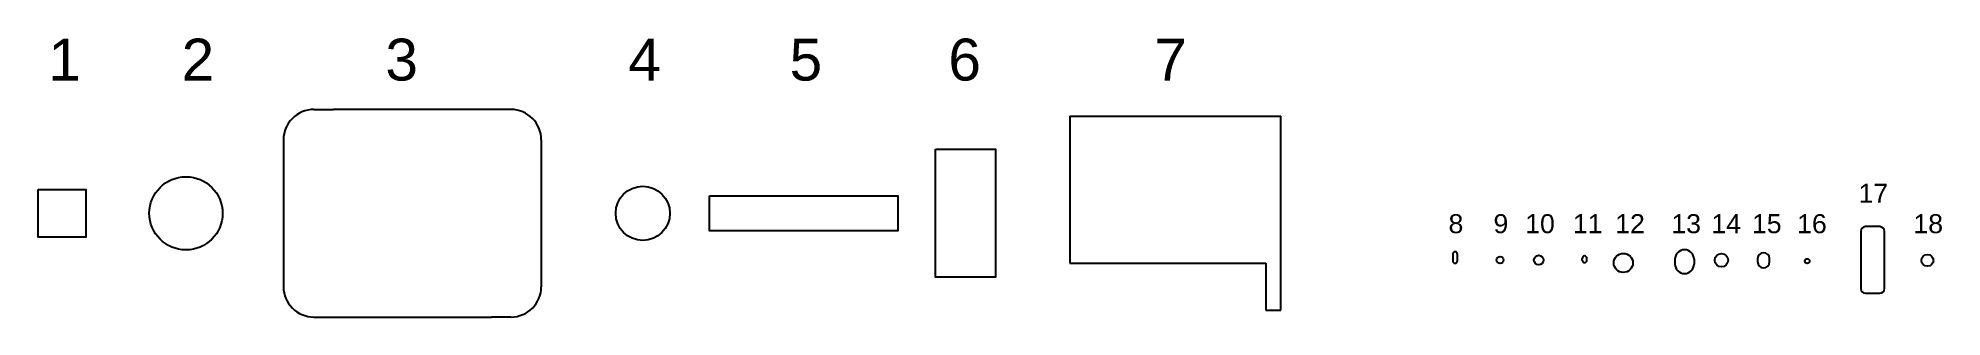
# Model space of a CAD drawing. Header units: millimetres. Extents: x 2766 to 4760, y 2204 to 2497.
import ezdxf

# ---------------------------------------------------------------- set-up
doc = ezdxf.new("R2010")
doc.units = ezdxf.units.MM
doc.layers.add('GR1-1', color=3, linetype='Continuous')
doc.styles.get("Standard").update_dxf_attribs({"font": 'arial.ttf'})

msp = doc.modelspace()

# ---------------------------------------------------------------- linework, layer by layer
for p, q in [((3054.8, 2422.1), (3075.3, 2422.1)), ((3240.8, 2422.1), (3075.3, 2422.1)), ((3261.3, 2422.1), (3240.8, 2422.1)), ((3846.6, 2415), (3846.6, 2260.7)), ((3846.6, 2415), (4067.7, 2415)), ((4067.7, 2211.3), (4067.7, 2415)), ((3023, 2390.3), (3023, 2236)), ((3293.1, 2390.3), (3293.1, 2236)), ((4675, 2294.1), (4675, 2234.1)), ((4695, 2299.1), (4680, 2299.1)), ((4700, 2234.1), (4700, 2294.1)), ((3846.6, 2260.7), (4051.8, 2260.7)), ((4051.8, 2260.7), (4051.8, 2211.3)), ((4247.7, 2270.2), (4247.7, 2263.2)), ((4252.7, 2263.2), (4252.7, 2270.2)), ((4383.3, 2263.8), (4383.3, 2265.8)), ((4388.3, 2263.8), (4388.3, 2265.8)), ((4480.5, 2264.8), (4480.5, 2259.8)), ((4500.5, 2264.8), (4500.5, 2259.8)), ((4567.1, 2265.5), (4567.1, 2262)), ((4579.6, 2262), (4579.6, 2265.5)), ((4680, 2229.1), (4695, 2229.1)), ((3054.8, 2204.2), (3240.8, 2204.2)), ((3261.3, 2204.2), (3240.8, 2204.2)), ((4051.8, 2211.3), (4051.8, 2211.3)), ((4051.8, 2211.3), (4067.7, 2211.3))]:
    msp.add_line(p, q)
for points in [[(3705.8, 2380.4), (3768.7, 2380.4), (3768.7, 2245.9), (3705.8, 2245.9)], [(2766, 2338.1), (2816, 2338.1), (2816, 2288.1), (2766, 2288.1)], [(3469.2, 2331.5), (3666.6, 2331.5), (3666.6, 2294.8), (3469.2, 2294.8)]]:
    msp.add_lwpolyline(points, close=True)
for centre, radius in [((2920.9, 2313.1), 38.4), ((3399.4, 2313.1), 28.4), ((4297.3, 2264), 3.6), ((4337.8, 2264), 5), ((4426.4, 2261), 10), ((4529.2, 2263.8), 7), ((4619, 2262.9), 2.5)]:
    msp.add_circle(centre, radius)
for centre, radius, start, end in [((3054.8, 2390.3), 31.8, 90, 180), ((3261.3, 2390.3), 31.8, 0, 90), ((4680, 2294.1), 5, 90, 180), ((4695, 2294.1), 5, 0, 90), ((4490.5, 2264.8), 10, 0, 180), ((4250.2, 2270.2), 2.5, 0, 180), ((4250.2, 2263.2), 2.5, 180, 0), ((4385.8, 2265.8), 2.5, 0, 180), ((4385.8, 2263.8), 2.5, 180, 0), ((4490.5, 2259.8), 10, 180, 0), ((4573.3, 2265.5), 6.25, 0, 180), ((4573.3, 2262), 6.25, 180, 0), ((3054.8, 2236), 31.8, 180, 270), ((3261.3, 2236), 31.8, 270, 0), ((4680, 2234.1), 5, 180, 270), ((4695, 2234.1), 5, 270, 0)]:
    msp.add_arc(centre, radius, start, end)
at = {"layer": 'GR1-1', "color": 3, "linetype": 'Continuous'}
msp.add_circle((4744.9, 2263.7), 6.25, dxfattribs=at)

# ---------------------------------------------------------------- texts
at = {"attachment_point": 1}
for s, width, heights, insert, char_height in [('1', 403.913, [0], (2776.7, 2496.5), 44), ('2', 403.913, [0], (2916.3, 2496.5), 44), ('3', 403.913, [0], (3129.7, 2496.5), 44), ('4', 403.913, [0], (3384.2, 2496.5), 44), ('5', 403.913, [44.8], (3553.1, 2496.5), 44), ('6', 403.913, [0], (3719.4, 2496.5), 44), ('7', 403.913, [0], (3935.1, 2496.5), 44), ('17', 23.492, [0], (4672.7, 2344.1), 20), ('8', 23.492, [0], (4243.3, 2312.2), 20), ('9', 23.492, [0], (4290.4, 2312.2), 20), ('10', 23.492, [0], (4323.6, 2312.2), 20), ('11', 23.492, [0], (4373.5, 2312.2), 20), ('12', 23.492, [0], (4417.9, 2312.2), 20), ('13', 23.492, [0], (4476.7, 2312.2), 20), ('14', 23.492, [0], (4518.6, 2312.2), 20), ('15', 23.492, [0], (4561.1, 2312.2), 20), ('16', 23.492, [0], (4608.4, 2312.2), 20), ('18', 23.492, [0], (4730.2, 2312.2), 20)]:
    msp.add_mtext_dynamic_manual_height_columns(s, width=width, gutter_width=12.5, heights=heights, dxfattribs=dict(at, insert=insert, char_height=char_height))

doc.saveas('drawing.dxf')
